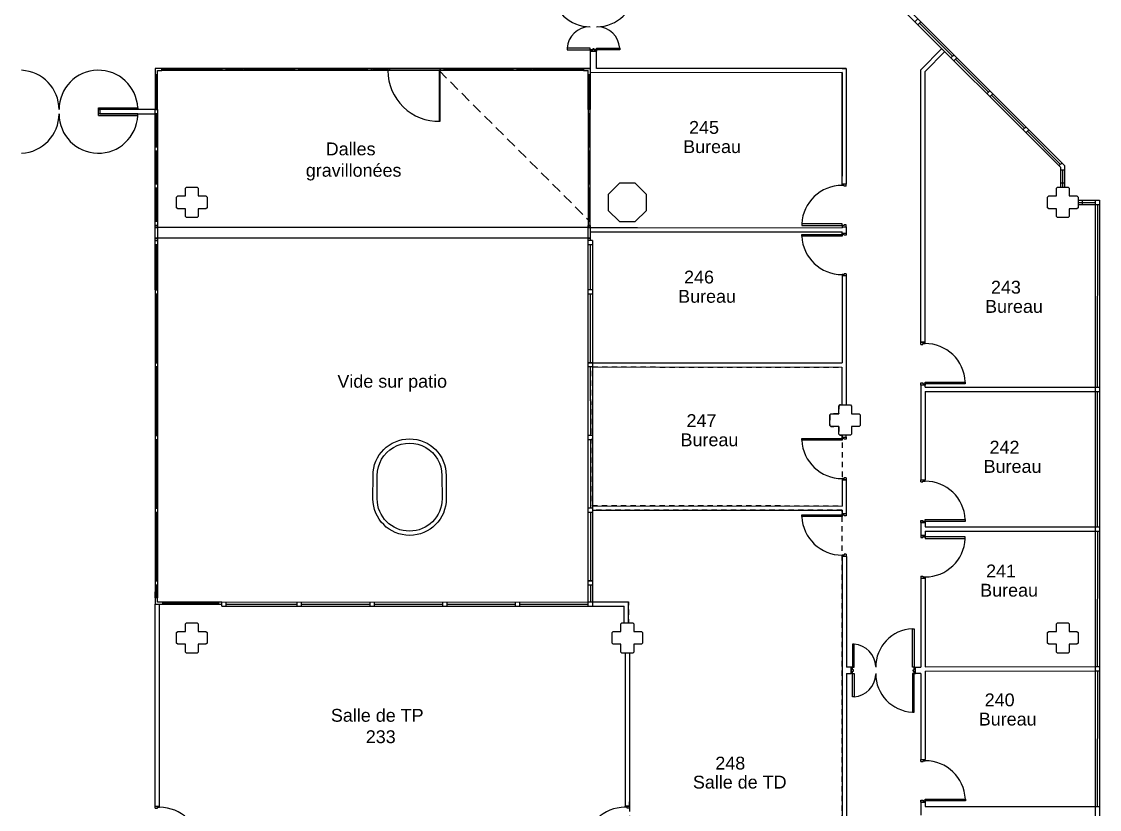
# Model space of a CAD drawing. Header units: metres. Extents: x 492 to 631, y -916 to -790.
# Drawn here: x 599.76 to 624.95, y -876.44 to -858.02 of the extents above; entities that cross this region are included whole.
import ezdxf

# ---------------------------------------------------------------- set-up
doc = ezdxf.new("R2010")
doc.units = ezdxf.units.M
for name, pattern in [('CACHE', [0.375, 0.25, -0.125]), ('CACHE2', [0.1875, 0.125, -0.0625]), ('CONTINU', [0])]:
    doc.linetypes.add(name, pattern=pattern)
for name, color, linetype in [('_numérotation salles', 8, 'Continuous'), ('Désignation', 8, 'CONTINU'), ('GEX_VOL_Archi', 8, 'Continuous')]:
    doc.layers.add(name, color=color, linetype=linetype)
doc.styles.add('G100TXT-droit', font='swissl.ttf', dxfattribs={"height": 0.2})
doc.styles.get("Standard").update_dxf_attribs({"font": 'swissl.ttf'})

msp = doc.modelspace()

# ---------------------------------------------------------------- linework, layer by layer
at = {"layer": 'GEX_VOL_Archi', "color": 7}
for p, q in [((619.862, -857.108), (624.147, -861.393)), ((619.821, -857.208), (624.047, -861.434)), ((620.711, -857.957), (620.64, -858.028)), ((620.781, -858.026), (620.71, -858.097)), ((620.745, -858.062), (621.517, -858.834)), ((612.51, -858.643), (612.51, -858.683)), ((613.049, -858.643), (612.51, -858.643)), ((613.049, -858.683), (613.049, -858.643)), ((613.109, -858.663), (613.109, -858.683)), ((613.139, -858.663), (613.109, -858.663)), ((613.139, -858.683), (613.139, -858.663)), ((613.199, -858.643), (613.738, -858.643)), ((613.199, -858.683), (613.199, -858.643)), ((613.738, -858.643), (613.738, -858.683)), ((621.267, -858.655), (620.775, -859.147)), ((612.51, -858.683), (613.049, -858.683)), ((613.109, -858.683), (613.049, -858.683)), ((613.049, -858.683), (613.049, -858.713)), ((613.049, -858.713), (613.199, -858.713)), ((613.199, -858.683), (613.139, -858.683)), ((613.199, -858.683), (613.199, -858.713)), ((613.738, -858.683), (613.199, -858.683)), ((621.338, -858.725), (620.875, -859.189)), ((621.553, -858.799), (621.482, -858.869)), ((621.622, -858.868), (621.551, -858.939)), ((621.587, -858.903), (622.359, -859.676)), ((603.033, -859.119), (602.883, -859.119)), ((613.031, -859.119), (603.039, -859.119)), ((604.887, -859.144), (604.574, -859.144)), ((608.287, -859.144), (607.974, -859.144)), ((611.687, -859.144), (611.374, -859.144)), ((612.899, -859.119), (613.049, -859.119)), ((612.998, -859.269), (612.998, -859.169)), ((619.035, -859.119), (613.199, -859.119)), ((619.035, -859.119), (619.035, -861.635)), ((620.775, -865.517), (620.775, -859.147)), ((618.935, -859.212), (613.049, -859.219)), ((618.935, -859.212), (618.935, -859.255)), ((618.935, -859.255), (618.935, -861.635)), ((620.875, -865.517), (620.875, -859.189)), ((622.394, -859.64), (622.324, -859.711)), ((622.464, -859.71), (622.393, -859.78)), ((622.428, -859.745), (623.201, -860.517)), ((601.553, -860.04), (602.472, -860.04)), ((601.553, -860.08), (601.553, -860.04)), ((601.553, -860.08), (601.583, -860.08)), ((601.553, -860.13), (601.553, -860.08)), ((602.472, -860.08), (601.553, -860.08)), ((601.553, -860.18), (601.553, -860.13)), ((602.472, -860.04), (602.472, -860.08)), ((601.583, -860.18), (601.553, -860.18)), ((602.472, -860.18), (601.553, -860.18)), ((601.553, -860.22), (601.553, -860.18)), ((601.553, -860.22), (602.472, -860.22)), ((602.472, -860.22), (602.472, -860.18)), ((623.236, -860.482), (623.165, -860.552)), ((623.305, -860.551), (623.235, -860.622)), ((623.27, -860.587), (624.042, -861.359)), ((624.078, -861.323), (624.007, -861.394)), ((624.047, -861.893), (624.047, -861.434)), ((624.147, -861.893), (624.147, -861.393)), ((624.047, -861.491), (624.147, -861.491)), ((624.097, -861.893), (624.097, -861.491)), ((618.935, -861.852), (618.935, -861.822)), ((619.035, -861.822), (618.935, -861.822)), ((618.985, -861.852), (618.935, -861.852)), ((618.985, -861.872), (618.985, -861.852)), ((619.035, -861.872), (618.985, -861.872)), ((619.035, -861.872), (619.035, -861.822)), ((624.047, -861.795), (624.147, -861.795)), ((624.452, -862.198), (624.952, -862.198)), ((624.452, -862.248), (624.854, -862.248)), ((624.452, -862.298), (624.952, -862.298)), ((624.55, -862.198), (624.55, -862.298)), ((624.854, -862.198), (624.854, -882.469)), ((624.904, -862.298), (624.903, -866.565)), ((624.952, -862.198), (624.952, -882.469)), ((612.999, -862.837), (602.933, -862.837)), ((613.049, -862.837), (614.154, -862.837)), ((613.049, -862.936), (618.935, -862.94)), ((614.154, -862.837), (618.935, -862.84)), ((617.996, -862.752), (617.996, -862.792)), ((618.935, -862.752), (617.996, -862.752)), ((617.996, -862.792), (618.935, -862.792)), ((618.935, -862.792), (618.935, -862.752)), ((618.985, -862.792), (618.935, -862.792)), ((618.935, -862.792), (618.935, -862.822)), ((618.935, -862.822), (618.935, -862.84)), ((618.935, -862.822), (619.035, -862.822)), ((618.935, -862.966), (618.935, -862.94)), ((618.985, -862.772), (618.985, -862.792)), ((619.035, -862.772), (618.985, -862.772)), ((619.035, -862.822), (619.035, -862.772)), ((619.035, -862.822), (619.035, -862.966)), ((612.999, -863.087), (602.933, -863.087)), ((613.003, -871.687), (613, -863.132)), ((613.1, -863.137), (613, -863.137)), ((613.1, -863.137), (613.103, -871.687)), ((617.996, -863.036), (617.996, -862.996)), ((617.996, -862.996), (618.935, -862.996)), ((618.935, -863.036), (617.996, -863.036)), ((618.935, -862.996), (618.935, -862.966)), ((618.935, -862.966), (619.035, -862.966)), ((618.985, -862.996), (618.935, -862.996)), ((618.935, -862.996), (618.935, -863.036)), ((618.985, -863.016), (618.985, -862.996)), ((619.035, -863.016), (618.985, -863.016)), ((619.035, -862.966), (619.035, -863.016)), ((613.1, -863.237), (613, -863.237)), ((613.049, -863.237), (613.05, -864.295)), ((618.985, -863.936), (618.935, -863.936)), ((618.935, -863.936), (618.935, -863.966)), ((618.985, -863.916), (618.985, -863.936)), ((619.035, -863.916), (618.985, -863.916)), ((619.035, -863.916), (619.035, -863.966)), ((619.035, -863.966), (618.935, -863.966)), ((618.935, -863.966), (618.935, -865.999)), ((619.035, -863.966), (619.035, -866.024)), ((613.1, -864.295), (613, -864.295)), ((613.1, -864.395), (613, -864.395)), ((613.05, -864.395), (613.051, -865.995)), ((620.875, -865.517), (620.775, -865.517)), ((620.775, -865.567), (620.775, -865.517)), ((620.775, -865.517), (620.875, -865.517)), ((620.775, -865.567), (620.825, -865.567)), ((620.825, -865.567), (620.825, -865.547)), ((620.825, -865.547), (620.875, -865.547)), ((620.875, -865.547), (620.875, -865.517)), ((613.001, -865.995), (613.001, -865.965)), ((613.001, -865.995), (613.101, -865.995)), ((613.101, -865.995), (613.001, -865.995)), ((613.101, -866.095), (613.001, -866.095)), ((613.051, -866.095), (613.052, -867.695)), ((613.101, -865.995), (618.935, -865.999)), ((613.101, -866.095), (618.933, -866.099)), ((618.933, -866.099), (618.932, -866.984)), ((619.035, -866.024), (619.035, -866.982)), ((620.775, -866.517), (620.775, -866.467)), ((620.775, -866.467), (620.825, -866.467)), ((620.825, -866.467), (620.825, -866.487)), ((620.875, -866.447), (621.814, -866.447)), ((620.875, -866.487), (620.875, -866.447)), ((621.814, -866.447), (621.814, -866.487)), ((620.775, -866.517), (620.775, -868.734)), ((620.875, -866.517), (620.775, -866.517)), ((620.825, -866.487), (620.875, -866.487)), ((620.875, -866.487), (620.875, -866.517)), ((621.814, -866.487), (620.875, -866.487)), ((620.875, -866.567), (620.875, -866.517)), ((620.875, -866.567), (624.854, -866.565)), ((620.875, -866.667), (624.854, -866.665)), ((620.875, -866.667), (620.875, -868.734)), ((624.854, -866.565), (624.952, -866.565)), ((624.854, -866.665), (624.952, -866.665)), ((624.903, -866.665), (624.902, -869.833)), ((613.102, -867.695), (613.002, -867.695)), ((618.935, -867.735), (618.935, -867.684)), ((618.935, -867.765), (618.935, -867.735)), ((618.935, -867.735), (619.035, -867.735)), ((618.935, -867.735), (619.035, -867.735)), ((619.035, -867.735), (619.035, -867.683)), ((619.035, -867.735), (619.035, -867.785)), ((613.102, -867.795), (613.002, -867.795)), ((613.052, -867.795), (613.052, -869.395)), ((617.996, -867.805), (617.996, -867.765)), ((617.996, -867.765), (618.935, -867.765)), ((618.935, -867.805), (617.996, -867.805)), ((618.985, -867.765), (618.935, -867.765)), ((618.935, -867.765), (618.935, -867.805)), ((618.985, -867.785), (618.985, -867.765)), ((619.035, -867.785), (618.985, -867.785)), ((618.985, -868.705), (618.935, -868.705)), ((618.935, -868.705), (618.935, -868.735)), ((618.935, -868.735), (618.935, -869.346)), ((619.035, -868.735), (618.935, -868.735)), ((618.935, -868.735), (619.035, -868.735)), ((618.985, -868.685), (618.985, -868.705)), ((619.035, -868.685), (618.985, -868.685)), ((619.035, -868.685), (619.035, -868.735)), ((619.035, -868.735), (619.035, -869.523)), ((620.775, -868.734), (620.875, -868.734)), ((620.776, -868.734), (620.876, -868.734)), ((620.776, -868.784), (620.776, -868.734)), ((620.876, -868.764), (620.876, -868.734)), ((620.776, -868.784), (620.826, -868.784)), ((620.826, -868.764), (620.876, -868.764)), ((620.826, -868.784), (620.826, -868.764)), ((613.102, -869.395), (613.002, -869.395)), ((613.102, -869.495), (613.002, -869.495)), ((613.052, -869.495), (613.053, -871.095)), ((613.102, -869.342), (618.935, -869.346)), ((613.102, -869.442), (618.936, -869.446)), ((618.936, -869.446), (618.935, -869.523)), ((617.996, -869.593), (617.996, -869.553)), ((617.996, -869.553), (618.935, -869.553)), ((618.935, -869.593), (617.996, -869.593)), ((618.935, -869.553), (618.935, -869.523)), ((618.935, -869.523), (619.035, -869.523)), ((618.985, -869.553), (618.935, -869.553)), ((618.935, -869.553), (618.935, -869.593)), ((618.985, -869.573), (618.985, -869.553)), ((619.035, -869.573), (618.985, -869.573)), ((619.035, -869.523), (619.035, -869.573)), ((620.776, -869.684), (620.826, -869.684)), ((620.776, -869.734), (620.776, -869.684)), ((620.776, -869.734), (620.876, -869.734)), ((620.776, -869.734), (620.776, -870.034)), ((620.776, -869.734), (620.776, -870.034)), ((620.876, -869.734), (620.776, -869.734)), ((620.826, -869.684), (620.826, -869.704)), ((620.826, -869.704), (620.876, -869.704)), ((620.876, -869.704), (620.876, -869.664)), ((620.876, -869.664), (621.815, -869.664)), ((620.876, -869.704), (620.876, -869.834)), ((621.815, -869.704), (620.876, -869.704)), ((620.876, -869.704), (620.876, -869.734)), ((620.876, -869.734), (620.876, -869.834)), ((621.815, -869.664), (621.815, -869.704)), ((620.876, -869.834), (624.854, -869.833)), ((620.876, -869.934), (624.854, -869.933)), ((620.876, -869.934), (620.876, -870.034)), ((620.876, -869.934), (620.876, -870.034)), ((624.854, -869.833), (624.952, -869.833)), ((624.854, -869.933), (624.952, -869.933)), ((624.904, -869.933), (624.903, -873.1)), ((620.776, -870.034), (620.876, -870.034)), ((620.776, -870.034), (620.776, -870.084)), ((620.876, -870.034), (620.776, -870.034)), ((620.776, -870.084), (620.826, -870.084)), ((620.826, -870.084), (620.826, -870.064)), ((620.826, -870.064), (620.876, -870.064)), ((620.876, -870.064), (620.876, -870.034)), ((620.876, -870.064), (620.876, -870.104)), ((621.815, -870.064), (620.876, -870.064)), ((620.876, -870.104), (621.815, -870.104)), ((621.815, -870.104), (621.815, -870.064)), ((618.985, -870.493), (618.935, -870.493)), ((618.935, -870.493), (618.935, -870.523)), ((618.985, -870.473), (618.985, -870.493)), ((619.035, -870.473), (618.985, -870.473)), ((619.035, -870.473), (619.035, -870.523)), ((619.035, -870.523), (618.935, -870.523)), ((618.936, -870.523), (618.938, -877.163, -8.613)), ((619.036, -870.523), (619.037, -873.114)), ((620.776, -870.984), (620.826, -870.984)), ((620.776, -870.984), (620.776, -871.034)), ((620.826, -870.984), (620.826, -871.004)), ((620.826, -871.004), (620.876, -871.004)), ((620.876, -871.004), (620.876, -871.034)), ((620.877, -871.004), (620.877, -873.102)), ((613.003, -871.095), (613.003, -871.065)), ((613.103, -871.095), (613.003, -871.095)), ((613.003, -871.095), (613.103, -871.095)), ((613.103, -871.195), (613.003, -871.195)), ((613.053, -871.195), (613.053, -871.587)), ((620.776, -871.034), (620.876, -871.034)), ((620.777, -871.034), (620.877, -871.034)), ((620.777, -871.034), (620.777, -873.114)), ((602.883, -876.358), (602.883, -871.642)), ((602.983, -876.358), (602.983, -871.642)), ((604.439, -871.59), (613.003, -871.587)), ((604.439, -871.69), (604.439, -871.588)), ((604.439, -871.69), (613.003, -871.687)), ((604.539, -871.69), (604.539, -871.588)), ((604.539, -871.639), (606.203, -871.639)), ((606.203, -871.689), (606.203, -871.588)), ((606.303, -871.689), (606.303, -871.588)), ((606.303, -871.639), (607.903, -871.639)), ((607.903, -871.689), (607.903, -871.587)), ((608.003, -871.689), (608.003, -871.587)), ((608.003, -871.639), (609.603, -871.638)), ((609.603, -871.688), (609.603, -871.586)), ((609.703, -871.688), (609.703, -871.586)), ((609.703, -871.638), (611.303, -871.637)), ((611.303, -871.687), (611.303, -871.585)), ((611.403, -871.687), (611.403, -871.585)), ((611.403, -871.637), (613.003, -871.637)), ((613.003, -871.587), (613.103, -871.587)), ((613.003, -871.687), (613.103, -871.687)), ((613.003, -871.687), (613.103, -871.687)), ((613.103, -871.587), (613.944, -871.586)), ((613.103, -871.587), (613.944, -871.586)), ((613.103, -871.687), (613.844, -871.686)), ((613.845, -872.054), (613.844, -871.686)), ((613.845, -872.073), (613.844, -871.686)), ((613.945, -872.051), (613.944, -871.586)), ((613.945, -872.073), (613.944, -871.586)), ((602.883, -876.358), (602.883, -872.138)), ((620.582, -872.215), (620.622, -872.215)), ((620.582, -873.114), (620.582, -872.215)), ((620.622, -872.215), (620.622, -873.114)), ((619.222, -872.575), (619.182, -872.575)), ((619.182, -872.575), (619.182, -873.114)), ((619.222, -873.114), (619.222, -872.575)), ((619.037, -873.264), (619.039, -877.163)), ((619.152, -873.114), (619.152, -873.264)), ((619.182, -873.114), (619.152, -873.114)), ((619.182, -873.264), (619.152, -873.264)), ((619.182, -873.114), (619.222, -873.114)), ((619.182, -873.174), (619.182, -873.114)), ((619.202, -873.174), (619.182, -873.174)), ((619.182, -873.264), (619.182, -873.204)), ((619.182, -873.204), (619.202, -873.204)), ((619.182, -873.803), (619.182, -873.264)), ((619.182, -873.264), (619.222, -873.264)), ((619.202, -873.204), (619.202, -873.174)), ((619.222, -873.264), (619.222, -873.803)), ((620.622, -873.114), (620.582, -873.114)), ((620.582, -873.264), (620.582, -874.163)), ((620.622, -873.264), (620.582, -873.264)), ((620.602, -873.174), (620.622, -873.174)), ((620.602, -873.204), (620.602, -873.174)), ((620.602, -873.204), (620.622, -873.204)), ((620.622, -873.114), (620.652, -873.114)), ((620.622, -873.174), (620.622, -873.114)), ((620.622, -873.264), (620.622, -873.204)), ((620.622, -873.264), (620.652, -873.264)), ((620.622, -874.163), (620.622, -873.264)), ((620.652, -873.264), (620.652, -873.114)), ((620.777, -873.264), (620.777, -875.269)), ((620.877, -873.102), (624.854, -873.1)), ((620.877, -873.202), (624.854, -873.2)), ((620.877, -873.202), (620.877, -875.269)), ((624.854, -873.1), (624.952, -873.1)), ((624.854, -873.2), (624.952, -873.2)), ((624.904, -873.2), (624.903, -876.368)), ((619.222, -873.803), (619.182, -873.803)), ((620.582, -874.163), (620.622, -874.163)), ((620.777, -875.269), (620.877, -875.269)), ((620.779, -875.269), (620.879, -875.269)), ((620.779, -875.319), (620.779, -875.269)), ((620.879, -875.299), (620.879, -875.269)), ((620.779, -875.319), (620.829, -875.319)), ((620.829, -875.299), (620.879, -875.299)), ((620.829, -875.319), (620.829, -875.299)), ((620.779, -876.219), (620.829, -876.219)), ((620.779, -876.269), (620.779, -876.219)), ((620.779, -876.269), (620.879, -876.269)), ((620.779, -876.269), (620.779, -876.569)), ((620.879, -876.269), (620.779, -876.269)), ((620.829, -876.219), (620.829, -876.239)), ((620.829, -876.239), (620.879, -876.239)), ((620.879, -876.239), (620.879, -876.199)), ((620.879, -876.199), (621.818, -876.199)), ((620.879, -876.239), (620.879, -876.369)), ((621.818, -876.239), (620.879, -876.239)), ((620.879, -876.239), (620.879, -876.269)), ((621.818, -876.199), (621.818, -876.239)), ((602.883, -876.358), (602.983, -876.358)), ((602.883, -876.408), (602.883, -876.358)), ((602.883, -876.408), (602.933, -876.408)), ((602.933, -876.388), (602.983, -876.388)), ((602.933, -876.408), (602.933, -876.388)), ((602.983, -876.388), (602.983, -876.358)), ((613.865, -876.388), (613.865, -876.358)), ((613.965, -876.358), (613.865, -876.358)), ((613.915, -876.388), (613.865, -876.388)), ((613.915, -876.408), (613.915, -876.388)), ((613.965, -876.408), (613.915, -876.408)), ((613.965, -876.408), (613.965, -876.358)), ((620.879, -876.369), (624.854, -876.368)), ((624.854, -876.368), (624.952, -876.368))]:
    msp.add_line(p, q, dxfattribs=at)
at = {"layer": 'GEX_VOL_Archi', "color": 7, "ltscale": 2}
for p, q in [((603.038, -859.144), (604.439, -859.144)), ((604.957, -859.144), (606.139, -859.144)), ((606.239, -859.144), (607.839, -859.144)), ((609.539, -860.351), (609.539, -859.169)), ((609.639, -859.144), (611.239, -859.144)), ((611.757, -859.145), (612.894, -859.145)), ((602.908, -860.08), (602.908, -859.269)), ((613.024, -860.08), (613.024, -859.269)), ((602.908, -860.907), (602.908, -860.18)), ((602.908, -860.949), (602.908, -860.18)), ((613.024, -860.908), (613.024, -860.18)), ((613.024, -860.949), (613.024, -860.18)), ((602.908, -860.907), (602.908, -860.601)), ((613.024, -860.908), (613.024, -860.601)), ((602.908, -861.776), (602.908, -861.049)), ((602.908, -861.818), (602.908, -861.049)), ((613.024, -861.777), (613.024, -861.049)), ((613.024, -861.818), (613.024, -861.049)), ((602.908, -861.776), (602.908, -861.47)), ((613.024, -861.777), (613.024, -861.47)), ((602.908, -862.645), (602.908, -861.918)), ((602.908, -862.687), (602.908, -861.918)), ((613.024, -862.646), (613.024, -861.918)), ((613.024, -862.687), (613.024, -861.918)), ((602.908, -862.645), (602.908, -862.339)), ((613.024, -862.646), (613.024, -862.34)), ((602.909, -864.295), (602.909, -863.237)), ((602.909, -865.995), (602.909, -864.395)), ((602.909, -867.695), (602.909, -866.095)), ((602.909, -869.395), (602.909, -867.795)), ((602.909, -871.096), (602.909, -869.496)), ((602.908, -871.491), (602.908, -871.195)), ((604.359, -871.617), (603.06, -871.617))]:
    msp.add_line(p, q, dxfattribs=at)
at = {"layer": 'GEX_VOL_Archi', "color": 7, "linetype": 'CACHE'}
msp.add_line((609.516, -859.169), (612.999, -862.652), dxfattribs=at)
at = {"layer": 'GEX_VOL_Archi', "color": 7}
for points in [[(613.199, -859.119), (613.199, -859.119), (613.199, -858.713), (613.049, -858.713), (613.049, -859.219)], [(618.935, -859.119), (618.935, -859.119), (619.035, -859.119), (619.035, -861.822), (618.935, -861.822), (618.935, -859.212)], [(613.865, -872.783), (613.865, -876.358), (613.965, -876.358)], [(613.965, -872.783), (613.965, -876.358), (613.965, -876.258)], [(619.037, -873.264), (619.152, -873.264), (619.152, -873.114), (619.037, -873.114)], [(620.777, -873.264), (620.652, -873.264), (620.652, -873.114), (620.777, -873.114)]]:
    msp.add_lwpolyline(points, dxfattribs=at)
at = {"layer": 'GEX_VOL_Archi', "color": 7, "ltscale": 2}
for points in [[(603.038, -859.169), (603.039, -859.119), (602.883, -859.119), (602.883, -859.269), (602.933, -859.269), (602.933, -859.169), (603.038, -859.169)], [(604.439, -859.119), (604.539, -859.119), (604.539, -859.169), (604.439, -859.169), (604.439, -859.119)], [(606.139, -859.119), (606.239, -859.119), (606.239, -859.169), (606.139, -859.169), (606.139, -859.119)], [(607.839, -859.119), (607.939, -859.119), (607.939, -859.169), (607.839, -859.169), (607.839, -859.119)], [(609.539, -859.119), (609.639, -859.119), (609.639, -859.169), (609.539, -859.169), (609.539, -859.119)], [(611.239, -859.119), (611.339, -859.119), (611.339, -859.169), (611.239, -859.169), (611.239, -859.119)], [(612.894, -859.17), (612.893, -859.119), (613.049, -859.119), (613.049, -859.269), (612.999, -859.269), (612.999, -859.17), (612.894, -859.17)], [(602.883, -859.269), (602.883, -860.08), (602.933, -860.08), (602.933, -859.269), (602.883, -859.269)], [(613.049, -859.269), (613.049, -860.08), (612.999, -860.08), (612.999, -859.269), (613.049, -859.269)], [(602.883, -860.18), (602.883, -860.08), (602.933, -860.08), (602.933, -860.18), (602.883, -860.18)], [(602.883, -860.18), (602.883, -860.08), (602.933, -860.08), (602.933, -860.18), (602.883, -860.18)], [(613.049, -860.18), (613.049, -860.08), (612.999, -860.08), (612.999, -860.18), (613.049, -860.18)], [(613.049, -860.18), (613.049, -860.08), (612.999, -860.08), (612.999, -860.18), (613.049, -860.18)], [(602.883, -861.049), (602.883, -860.949), (602.933, -860.949), (602.933, -861.049), (602.883, -861.049)], [(613.049, -861.049), (613.049, -860.949), (612.999, -860.949), (612.999, -861.049), (613.049, -861.049)], [(602.883, -861.918), (602.883, -861.818), (602.933, -861.818), (602.933, -861.918), (602.883, -861.918)], [(613.049, -861.918), (613.049, -861.818), (612.999, -861.818), (612.999, -861.918), (613.049, -861.918)], [(602.883, -862.787), (602.883, -862.687), (602.933, -862.687), (602.933, -862.787), (602.883, -862.787)], [(613.049, -862.787), (613.049, -862.687), (612.999, -862.687), (612.999, -862.787), (613.049, -862.787)], [(602.883, -862.837), (602.883, -862.787), (602.933, -862.787), (602.933, -862.837), (602.883, -862.837)], [(602.883, -863.087), (602.883, -862.837), (602.933, -862.837), (602.933, -863.087), (602.883, -863.087)], [(612.999, -862.837), (612.999, -862.787), (613.049, -862.787), (613.049, -862.837), (612.999, -862.837)], [(613.049, -862.837), (613.049, -862.787), (612.999, -862.787), (612.999, -862.837), (613.049, -862.837)], [(612.999, -863.087), (612.999, -862.837), (613.049, -862.837), (613.049, -863.087), (612.999, -863.087)], [(602.883, -863.137), (602.883, -863.087), (602.933, -863.087), (602.933, -863.137), (602.883, -863.137)], [(602.883, -863.237), (602.883, -863.137), (602.933, -863.137), (602.933, -863.237), (602.883, -863.237)], [(612.999, -863.137), (612.999, -863.087), (613.049, -863.087), (613.049, -863.137), (612.999, -863.137)], [(602.884, -864.395), (602.884, -864.295), (602.934, -864.295), (602.934, -864.395), (602.884, -864.395)], [(602.884, -865.995), (602.884, -864.395), (602.934, -864.395), (602.934, -865.995), (602.884, -865.995)], [(602.884, -866.095), (602.884, -865.995), (602.934, -865.995), (602.934, -866.095), (602.884, -866.095)], [(602.884, -867.695), (602.884, -866.095), (602.934, -866.095), (602.934, -867.695), (602.884, -867.695)], [(602.884, -867.795), (602.884, -867.695), (602.934, -867.695), (602.934, -867.795), (602.884, -867.795)], [(602.884, -869.395), (602.884, -867.795), (602.934, -867.795), (602.934, -869.395), (602.884, -869.395)], [(602.884, -869.496), (602.884, -869.395), (602.934, -869.395), (602.934, -869.496), (602.884, -869.496)], [(602.885, -871.096), (602.884, -869.496), (602.934, -869.496), (602.934, -871.096), (602.885, -871.096)], [(602.883, -871.491), (602.884, -871.195), (602.933, -871.195), (602.933, -871.491), (602.883, -871.491)], [(602.884, -871.195), (602.884, -871.096), (602.934, -871.096), (602.934, -871.195), (602.884, -871.195)], [(603.06, -871.642), (603.06, -871.591), (602.933, -871.591), (602.933, -871.491), (602.883, -871.491), (602.883, -871.642), (603.06, -871.642), (603.06, -871.591)], [(604.359, -871.64), (604.359, -871.59), (603.06, -871.591), (603.06, -871.642), (604.359, -871.64)], [(604.439, -871.64), (604.439, -871.59), (604.359, -871.59), (604.359, -871.64), (604.439, -871.64)]]:
    msp.add_lwpolyline(points, dxfattribs=at)
at = {"layer": 'GEX_VOL_Archi', "color": 7}
for points in [[(603.038, -859.169), (603.039, -859.119), (604.439, -859.119), (604.439, -859.169)], [(604.539, -859.169), (604.539, -859.119), (606.139, -859.119), (606.139, -859.169)], [(604.574, -859.169), (604.539, -859.169), (604.539, -859.119), (604.574, -859.119)], [(604.922, -859.169), (604.887, -859.169), (604.887, -859.119), (604.922, -859.119)], [(604.957, -859.169), (604.922, -859.169), (604.922, -859.119), (604.957, -859.119)], [(606.239, -859.169), (606.239, -859.119), (607.839, -859.119), (607.839, -859.169)], [(607.939, -859.169), (607.939, -859.119), (609.539, -859.119), (609.539, -859.169)], [(607.974, -859.169), (607.939, -859.169), (607.939, -859.119), (607.974, -859.119)], [(608.322, -859.169), (608.287, -859.169), (608.287, -859.119), (608.322, -859.119)], [(608.357, -859.169), (608.322, -859.169), (608.322, -859.119), (608.357, -859.119)], [(609.639, -859.169), (609.639, -859.119), (611.239, -859.119), (611.239, -859.169)], [(611.339, -859.169), (611.339, -859.119), (612.894, -859.12), (612.894, -859.17)], [(611.374, -859.169), (611.339, -859.169), (611.339, -859.119), (611.374, -859.119)], [(611.722, -859.169), (611.687, -859.169), (611.687, -859.119), (611.722, -859.119)], [(611.757, -859.169), (611.722, -859.169), (611.722, -859.119), (611.757, -859.119)], [(602.883, -860.08), (601.583, -860.08), (601.583, -860.18), (602.883, -860.18)], [(602.933, -860.949), (602.883, -860.949), (602.883, -860.18), (602.933, -860.18)], [(612.999, -860.949), (613.049, -860.949), (613.049, -860.18), (612.999, -860.18)], [(602.933, -861.818), (602.883, -861.818), (602.883, -861.049), (602.933, -861.049)], [(612.999, -861.818), (613.049, -861.818), (613.049, -861.049), (612.999, -861.049)], [(602.933, -862.687), (602.883, -862.687), (602.883, -861.918), (602.933, -861.918)], [(612.999, -862.687), (613.049, -862.687), (613.049, -861.918), (612.999, -861.918)], [(602.933, -864.295), (602.883, -864.295), (602.883, -863.237), (602.933, -863.237)]]:
    msp.add_lwpolyline(points, close=True, dxfattribs=at)
at = {"layer": 'GEX_VOL_Archi', "color": 7, "ltscale": 2}
msp.add_lwpolyline([(609.539, -860.351), (609.539, -859.169), (609.519, -859.169), (609.519, -860.351)], close=True, dxfattribs=at)
at = {"layer": 'GEX_VOL_Archi', "color": 7, "flags": 128}
for points in [[(603.407, -862.098), (603.587, -862.098), (603.587, -861.918), (603.612, -861.893), (603.862, -861.893), (603.887, -861.918), (603.887, -862.098), (604.067, -862.098), (604.092, -862.123), (604.092, -862.373), (604.067, -862.398), (603.887, -862.398), (603.887, -862.578), (603.862, -862.603), (603.612, -862.603), (603.587, -862.578), (603.587, -862.398), (603.407, -862.398), (603.382, -862.373), (603.382, -862.123)], [(614.367, -862.062), (614.103, -861.798), (613.731, -861.798), (613.467, -862.062), (613.467, -862.435), (613.731, -862.698), (614.103, -862.698), (614.367, -862.435)], [(623.767, -862.098), (623.947, -862.098), (623.947, -861.918), (623.972, -861.893), (624.222, -861.893), (624.247, -861.918), (624.247, -862.098), (624.427, -862.098), (624.452, -862.123), (624.452, -862.373), (624.427, -862.398), (624.247, -862.398), (624.247, -862.578), (624.222, -862.603), (623.972, -862.603), (623.947, -862.578), (623.947, -862.398), (623.767, -862.398), (623.742, -862.373), (623.742, -862.123)], [(618.677, -867.188), (618.857, -867.188), (618.857, -867.008), (618.882, -866.983), (619.132, -866.983), (619.157, -867.008), (619.157, -867.188), (619.337, -867.188), (619.362, -867.213), (619.362, -867.463), (619.337, -867.488), (619.157, -867.488), (619.157, -867.668), (619.132, -867.693), (618.882, -867.693), (618.857, -867.668), (618.857, -867.488), (618.677, -867.488), (618.652, -867.463), (618.652, -867.213)], [(603.407, -872.278), (603.587, -872.278), (603.587, -872.098), (603.612, -872.073), (603.862, -872.073), (603.887, -872.098), (603.887, -872.278), (604.067, -872.278), (604.092, -872.303), (604.092, -872.553), (604.067, -872.578), (603.887, -872.578), (603.887, -872.758), (603.862, -872.783), (603.612, -872.783), (603.587, -872.758), (603.587, -872.578), (603.407, -872.578), (603.382, -872.553), (603.382, -872.303)], [(613.587, -872.278), (613.767, -872.278), (613.767, -872.098), (613.792, -872.073), (614.042, -872.073), (614.067, -872.098), (614.067, -872.278), (614.247, -872.278), (614.272, -872.303), (614.272, -872.553), (614.247, -872.578), (614.067, -872.578), (614.067, -872.758), (614.042, -872.783), (613.792, -872.783), (613.767, -872.758), (613.767, -872.578), (613.587, -872.578), (613.562, -872.553), (613.562, -872.303)], [(623.767, -872.278), (623.947, -872.278), (623.947, -872.098), (623.972, -872.073), (624.222, -872.073), (624.247, -872.098), (624.247, -872.278), (624.427, -872.278), (624.452, -872.303), (624.452, -872.553), (624.427, -872.578), (624.247, -872.578), (624.247, -872.758), (624.222, -872.783), (623.972, -872.783), (623.947, -872.758), (623.947, -872.578), (623.767, -872.578), (623.742, -872.553), (623.742, -872.303)]]:
    msp.add_lwpolyline(points, close=True, dxfattribs=at)
at = {"layer": 'GEX_VOL_Archi', "color": 7, "linetype": 'CACHE2', "flags": 128}
for points in [[(613.101, -866.095), (618.933, -866.099), (618.932, -866.983), (618.882, -866.983), (618.857, -867.008), (618.857, -867.188), (618.677, -867.188), (618.652, -867.213), (618.652, -867.463), (618.677, -867.488), (618.857, -867.488), (618.857, -867.668), (618.882, -867.693), (618.935, -867.693), (618.935, -867.765), (618.935, -869.346), (613.102, -869.342), (613.101, -866.095)], [(618.936, -869.446), (613.102, -869.442), (613.102, -871.587), (613.944, -871.586), (613.945, -872.073), (614.042, -872.073), (614.067, -872.098), (614.067, -872.278), (614.247, -872.278), (614.272, -872.303), (614.272, -872.553), (614.247, -872.578), (614.067, -872.578), (614.067, -872.758), (614.042, -872.783), (613.965, -872.783), (613.965, -881.772), (618.94, -881.772), (618.938, -877.873), (618.882, -877.873), (618.857, -877.848), (618.857, -877.668), (618.677, -877.668), (618.652, -877.643), (618.652, -877.393), (618.677, -877.368), (618.857, -877.368), (618.857, -877.188), (618.882, -877.163), (618.938, -877.163), (618.936, -869.446)]]:
    msp.add_lwpolyline(points, dxfattribs=at)
at = {"layer": 'GEX_VOL_Archi', "color": 7, "flags": 128}
for points in [[(607.972, -868.63, -1), (609.682, -868.63), (609.685, -869.175, -1), (607.97, -869.175)], [(608.072, -868.63, -1.0003), (609.582, -868.63), (609.585, -869.176, -0.999701), (608.07, -869.176)]]:
    msp.add_lwpolyline(points, format="xyb", close=True, dxfattribs=at)
at = {"layer": 'GEX_VOL_Archi', "color": 7}
for centre, radius, start, end in [((613.049, -857.243), 0.9, 182.7294, 270), ((613.199, -857.243), 0.9, 270, 357.2706), ((613.049, -858.683), 0.541, 92.0041, 175.7561), ((613.199, -858.683), 0.541, 4.2439, 87.9959), ((599.713, -860.08), 0.92, 0, 87.2706), ((601.553, -860.08), 0.92, 2.608, 180), ((599.713, -860.18), 0.92, 272.7294, 0), ((601.553, -860.18), 0.92, 180, 357.392), ((618.935, -862.792), 0.94, 90, 177.2706), ((618.935, -862.996), 0.94, 182.7294, 270), ((620.875, -866.487), 0.94, 2.7294, 90), ((618.935, -867.765), 0.94, 182.7294, 270), ((620.876, -869.704), 0.94, 2.7294, 90), ((618.935, -869.553), 0.94, 182.7294, 270), ((620.876, -870.064), 0.94, 270, 357.2706), ((620.622, -873.114), 0.9, 92.7294, 180), ((619.182, -873.114), 0.541, 2.0041, 85.7561), ((620.622, -873.264), 0.9, 180, 267.2706), ((619.182, -873.264), 0.541, 274.2439, 357.9959), ((620.879, -876.239), 0.94, 2.7294, 90), ((602.983, -877.328), 0.94, 2.7294, 90), ((613.863, -877.328), 0.94, 89.9104, 177.181)]:
    msp.add_arc(centre, radius, start, end, dxfattribs=at)
at = {"layer": 'GEX_VOL_Archi', "color": 7, "ltscale": 2}
msp.add_arc((609.501, -859.172), 1.18, 179.8328, 271.8389, dxfattribs=at)

# ---------------------------------------------------------------- texts
at = {"layer": '_numérotation salles', "color": 7, "char_height": 0.3, "attachment_point": 1, "style": 'G100TXT-droit'}
for s, insert in [('245', (615.36, -860.346)), ('246', (615.243, -863.844)), ('243', (622.417, -864.081)), ('247', (615.3, -867.199)), ('242', (622.384, -867.821)), ('241', (622.303, -870.714)), ('240', (622.27, -873.727)), ('248', (615.974, -875.205))]:
    msp.add_mtext_dynamic_manual_height_columns(s, width=1.61618, gutter_width=1, heights=[0], dxfattribs=dict(at, insert=insert))
at = {"layer": 'Désignation', "color": 7, "char_height": 0.3, "attachment_point": 1, "style": 'G100TXT-droit'}
for s, insert in [('Bureau', (615.222, -860.795)), ('Bureau', (615.105, -864.294)), ('Bureau', (622.279, -864.53)), ('Bureau', (615.161, -867.648)), ('Bureau', (622.246, -868.27)), ('Bureau', (622.165, -871.163)), ('Bureau', (622.132, -874.176)), ('Salle de TD     ', (615.449, -875.649))]:
    msp.add_mtext_dynamic_manual_height_columns(s, width=2.79638, gutter_width=1, heights=[0.353], dxfattribs=dict(at, insert=insert))
at = {"layer": 'GEX_VOL_Archi', "color": 7, "char_height": 0.3, "attachment_point": 1, "style": 'G100TXT-droit'}
for s, width, insert in [('    Dalles gravillonées', 2.44076, (606.401, -860.848)), ('Salle de TP\\P       233', 3.41068, (606.988, -874.088))]:
    msp.add_mtext_dynamic_manual_height_columns(s, width=width, gutter_width=1, heights=[0], dxfattribs=dict(at, insert=insert))
at = {"layer": 'GEX_VOL_Archi', "color": 7, "insert": (608.421, -866.475), "char_height": 0.3, "width": 9.17418, "attachment_point": 5}
msp.add_mtext('Vide sur patio', dxfattribs=at)

doc.saveas('drawing.dxf')
